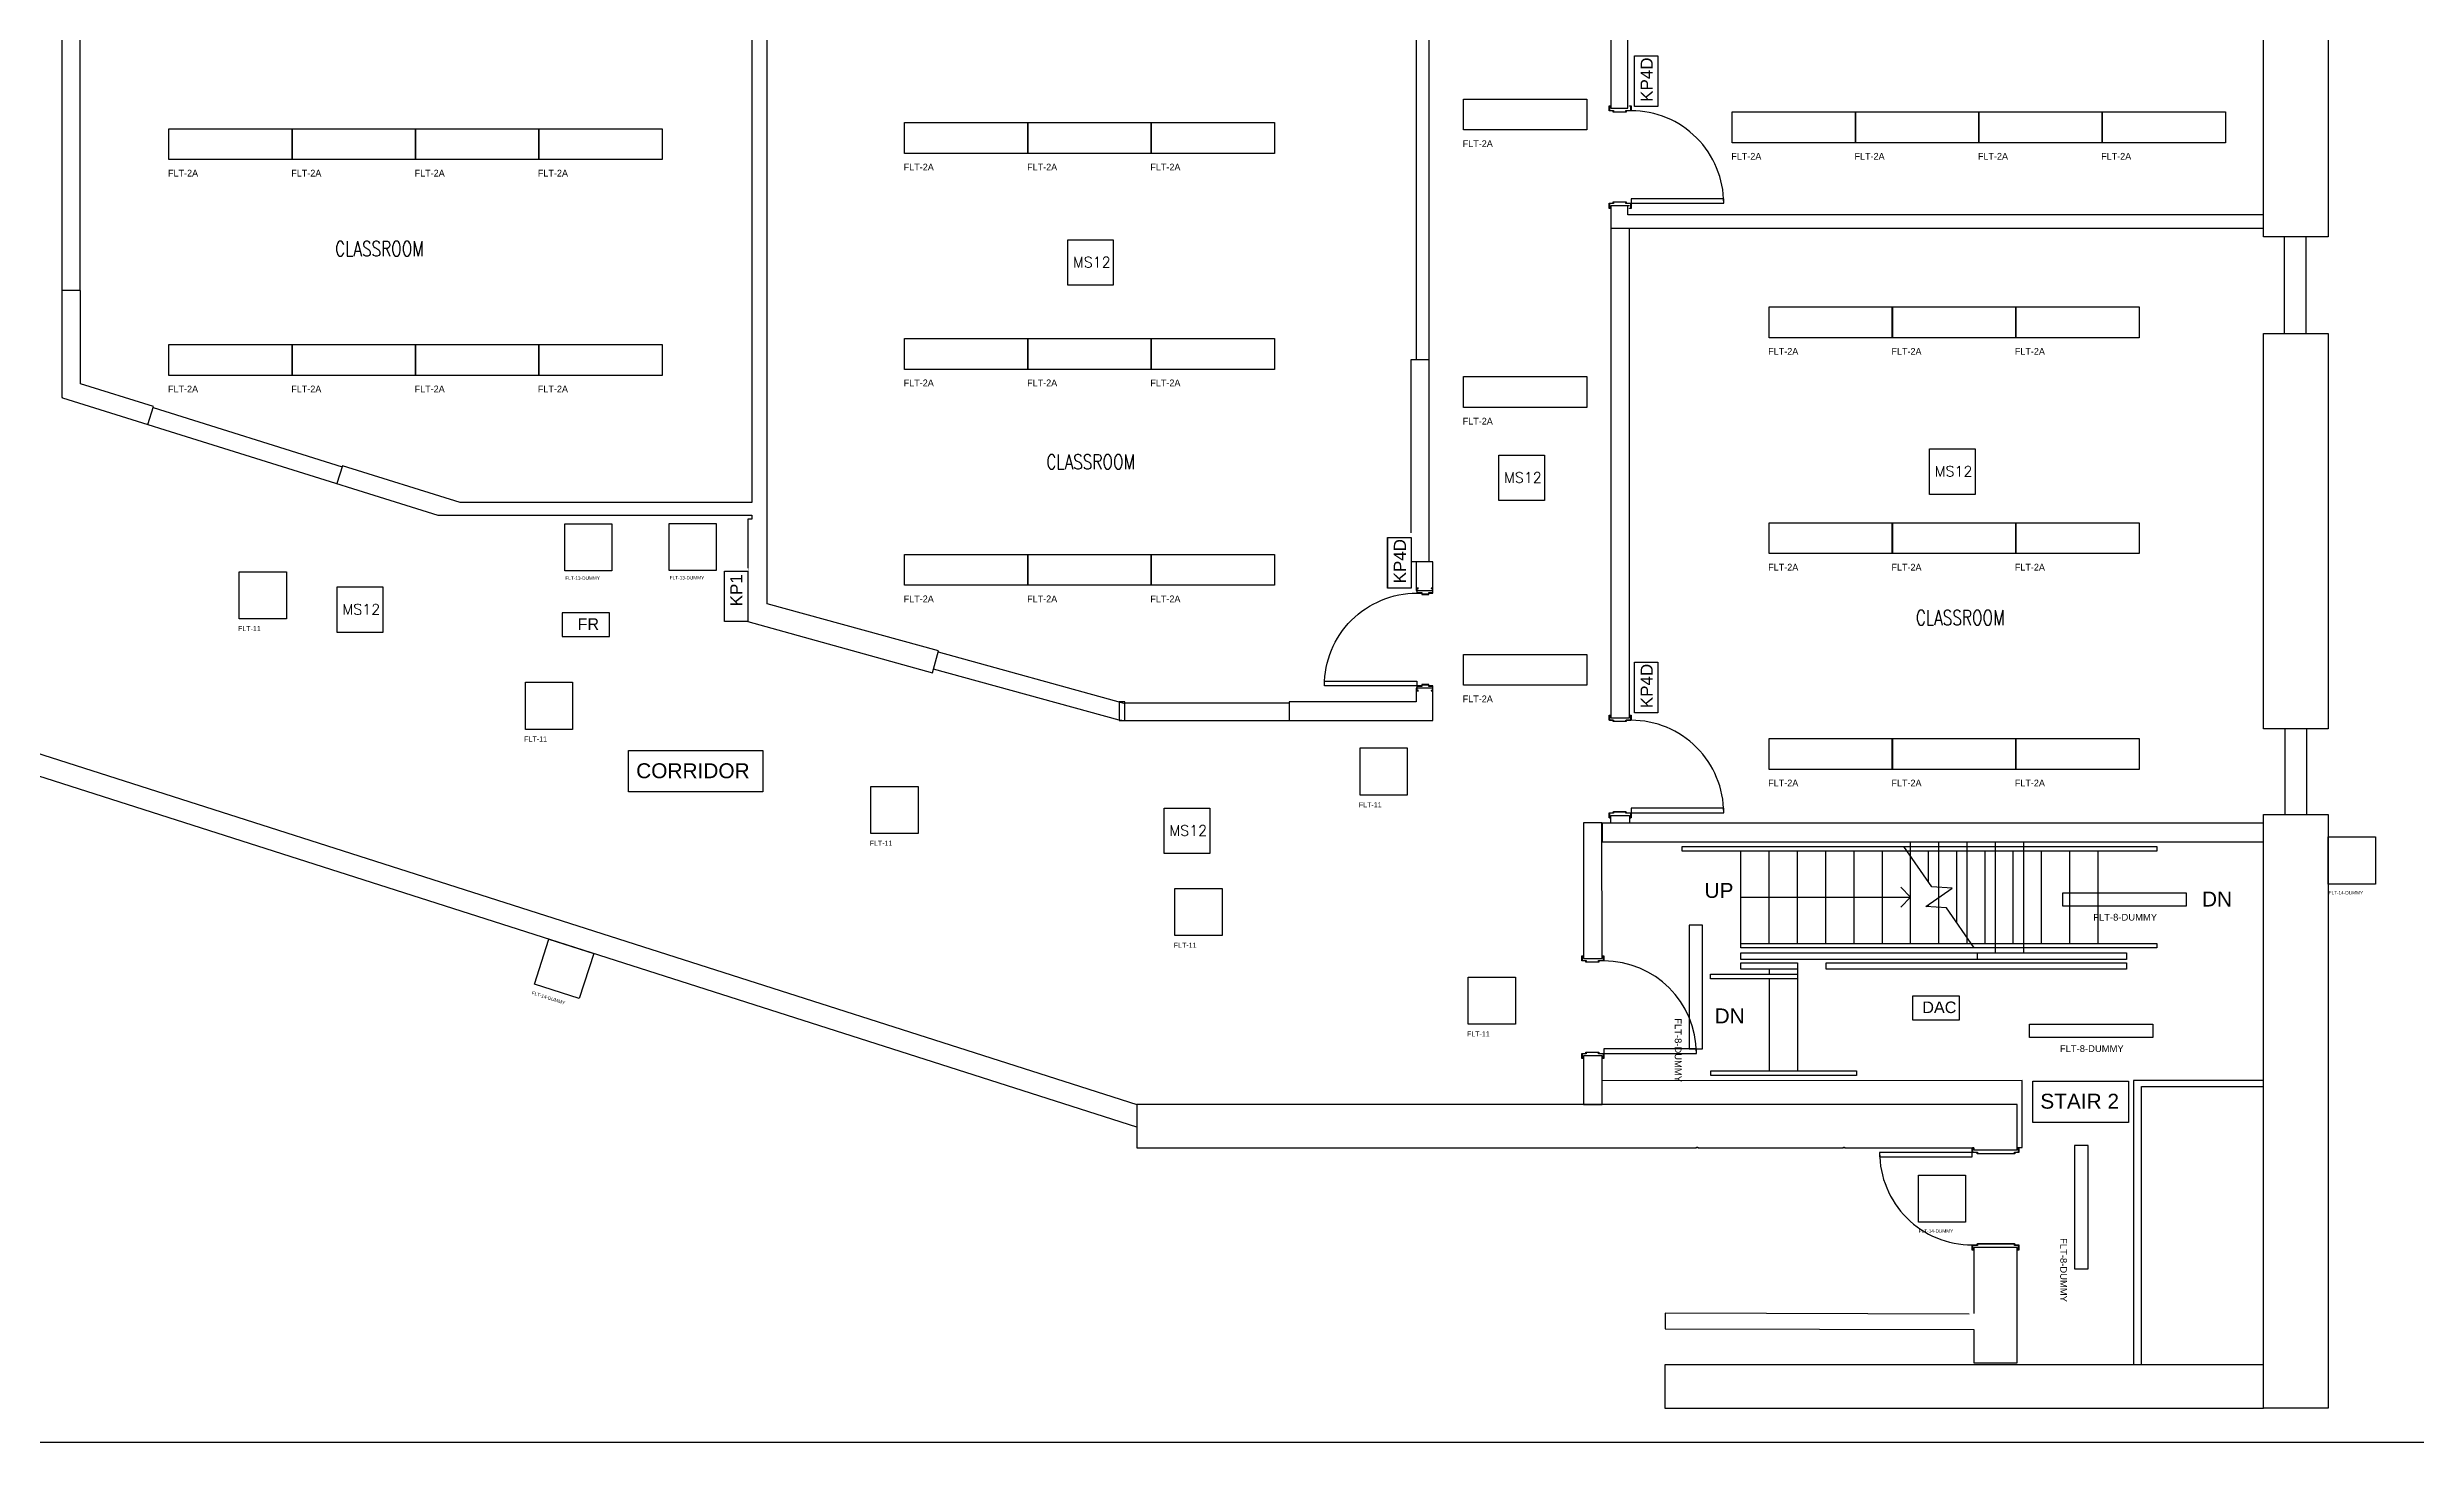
# Model space of a CAD drawing. Header units: feet. Extents: x 0 to 4382, y 0 to 3475.
# Drawn here: x 1939 to 3344, y 0 to 827 of the extents above; entities that cross this region are included whole.
import ezdxf
from ezdxf.enums import TextEntityAlignment as Align

# ---------------------------------------------------------------- set-up
doc = ezdxf.new("R2018")
doc.units = ezdxf.units.FT
doc.header["$MEASUREMENT"] = 0
doc.layers.get('0').update_dxf_attribs({"color": 255})
for name, color, linetype in [('FLT-FIXTURES', 3, 'Continuous'), ('FLT-NOTES', 7, 'Continuous'), ('FLT-PERIPHERALS', 6, 'Continuous')]:
    doc.layers.add(name, color=color, linetype=linetype)
doc.styles.add('A101 Floor Plan-Level 100$0$Arial', font='arial.ttf', dxfattribs={"height": 147.52994})
doc.styles.add('SC-TEXT', font='romans.shx', dxfattribs={"width": 0.75})
doc.styles.add('SIMPLEX', font='simplex.shx')
doc.styles.get("Standard").update_dxf_attribs({"font": 'arial.ttf'})
doc.styles.add('Style-Arial', font='arial.ttf')

# ---------------------------------------------------------------- blocks, each defined once
blk = doc.blocks.new('FLT-FR')
at = {"layer": 'FLT-FIXTURES', "insert": (9.1, 10.8), "char_height": 6.86, "attachment_point": 1, "bg_fill": 2}
blk.add_mtext('FR', dxfattribs=at)
at = {"layer": 'FLT-FIXTURES'}
blk.add_lwpolyline([(0, 0), (28, 0), (28, 14), (0, 14)], close=True, dxfattribs=at)
blk = doc.blocks.new('FLT-DAC')
at = {"layer": 'FLT-FIXTURES', "insert": (5.9, 10.8), "char_height": 6.86, "attachment_point": 1, "bg_fill": 2}
blk.add_mtext('DAC', dxfattribs=at)
at = {"layer": 'FLT-FIXTURES'}
blk.add_lwpolyline([(0, 0), (28, 0), (28, 14), (0, 14)], close=True, dxfattribs=at)
blk = doc.blocks.new('FLT-2A')
at = {"layer": 'FLT-FIXTURES'}
blk.add_lwpolyline([(0, 18.3), (73.2, 18.3), (73.2, 0), (0, 0)], close=True, dxfattribs=at)
at = {"style": 'Style-Arial', "flags": 12}
blk.add_attdef('FLT-2A', text='', height=4, dxfattribs=at).set_placement((-0.5, -6.1), align=Align.TOP_LEFT)
blk = doc.blocks.new('FLT-8-DUMMY')
at = {"layer": 'FLT-FIXTURES'}
blk.add_lwpolyline([(0, 0), (0, 8), (73.2, 8), (73.2, 0)], close=True, dxfattribs=at)
blk.add_attdef('FLT-8-DUMMY', (18.1, -8.5), '', height=4)
blk = doc.blocks.new('FLT-11')
at = {"layer": 'FLT-FIXTURES'}
blk.add_lwpolyline([(0, 28), (28, 28), (28, 0), (0, 0)], close=True, dxfattribs=at)
blk.add_attdef('FLT-11', (-0.7, -7.2), '', height=3)
blk = doc.blocks.new('FLT-13-DUMMY')
at = {"layer": 'FLT-FIXTURES'}
blk.add_lwpolyline([(0, 28), (28, 28), (28, 0), (0, 0)], close=True, dxfattribs=at)
blk.add_attdef('FLT-13-DUMMY', (0.4, -5.3), '', height=2)
blk = doc.blocks.new('FLT-14-DUMMY')
at = {"layer": 'FLT-FIXTURES'}
blk.add_lwpolyline([(0, 28), (28, 28), (28, 0), (0, 0)], close=True, dxfattribs=at)
blk.add_attdef('FLT-14-DUMMY', (0.2, -6.2), '', height=2)
blk = doc.blocks.new('FLT-MS12')
at = {"layer": 'FLT-PERIPHERALS'}
blk.add_lwpolyline([(0, 27), (27, 27), (27, 0), (0, 0)], close=True, dxfattribs=at)
at = {"layer": 'FLT-PERIPHERALS', "insert": (3.1, 16.8), "char_height": 6.21, "attachment_point": 1, "style": 'SIMPLEX'}
blk.add_mtext('MS12', dxfattribs=at)
blk = doc.blocks.new('FLT-KP1')
at = {"layer": 'FLT-PERIPHERALS', "lineweight": 30, "insert": (9.1, 10.5), "char_height": 7.2, "attachment_point": 1, "bg_fill": 2}
blk.add_mtext('KP1', dxfattribs=at)
at = {"layer": 'FLT-PERIPHERALS'}
blk.add_lwpolyline([(0, 14), (30, 14), (30, 0), (0, 0)], close=True, dxfattribs=at)
blk = doc.blocks.new('FLT-KP4D')
at = {"layer": 'FLT-PERIPHERALS', "lineweight": 30, "insert": (2.8, 10.3), "char_height": 7.2, "attachment_point": 1, "bg_fill": 2}
blk.add_mtext('KP4D', dxfattribs=at)
at = {"layer": 'FLT-PERIPHERALS'}
blk.add_lwpolyline([(0, 14), (30, 14), (30, 0), (0, 0)], close=True, dxfattribs=at)

msp = doc.modelspace()

# ---------------------------------------------------------------- linework, layer by layer
for p, q in [((2758.5, 1146.4), (2758.5, 522.4)), ((3253.6, 720), (2866.5, 720)), ((2861.2, 367.5), (3253.6, 367.5)), ((3044.3, 296.1), (3044.3, 356.4)), ((3061.1, 296.1), (3061.1, 356.4)), ((3077.9, 296.1), (3077.9, 356.4)), ((3094.7, 290.4), (3094.7, 356.4)), ((3111.5, 290.4), (3111.5, 356.4)), ((2960.3, 296.1), (2960.3, 350.8)), ((2977.1, 296.1), (2977.1, 350.8)), ((2993.9, 296.1), (2993.9, 350.8)), ((3010.7, 296.1), (3010.7, 350.8)), ((3027.5, 296.1), (3027.5, 350.8)), ((3054.8, 332.6), (3054.8, 350.8)), ((3071.6, 308.3), (3071.6, 350.8)), ((3088.4, 296.1), (3088.4, 350.8)), ((3105.2, 296.1), (3105.2, 350.8)), ((3122, 296.1), (3122, 350.8)), ((3138.8, 296.1), (3138.8, 350.8)), ((3155.6, 296.1), (3155.6, 350.8)), ((3038.4, 317.5), (3044.3, 323.4)), ((3054.8, 317.9), (3054.8, 319)), ((3084, 286.6), (3084, 290.4)), ((2960.3, 280.8), (2960.3, 277.8)), ((2960.3, 275.1), (2960.3, 220.5))]:
    msp.add_line(p, q)
for points in [[(3253.6, 1212), (3219, 1212), (3219, 1169.3), (2876.6, 1169.3), (2876.6, 1176.5), (2866.5, 1176.5), (2866.5, 791.4), (2876.6, 791.4), (2876.6, 979.8)], [(2751, 1026.4), (2751, 993.9), (2359.2, 993.9), (2359.2, 941.1), (2751, 941.1), (2751, 642.4)], [(1947.7, 999.7), (1947.7, 619.9), (1948.2, 619.9), (1948.1, 619.7), (2170.7, 550.1), (2356.9, 550.1), (2356.9, 547.7), (2354.6, 547.7), (2354.6, 486.9), (2464.1, 456.6), (2467.7, 469.5), (2366, 497.5), (2366, 941.1)], [(1947.7, 906.6), (1958.2, 906.6), (1958.2, 683.3), (1947.7, 683.3)], [(2866.5, 792.7), (2865.7, 792.7), (2865.7, 790.1), (2868.1, 790.1), (2868.1, 789.3), (2875.4, 789.3), (2875.4, 790.1), (2878.3, 790.1), (2878.3, 792.7), (2877.5, 792.7), (2877.5, 792.9), (2878.5, 792.9), (2878.5, 789.9), (2875.5, 789.9), (2875.5, 789.1), (2867.9, 789.1), (2867.9, 789.9), (2865.5, 789.9), (2865.5, 792.9), (2866.5, 792.9)], [(2933.4, 735), (2933.4, 737.7), (2878.5, 737.7), (2878.5, 732), (2877.5, 732), (2877.5, 732.2), (2878.3, 732.2), (2878.3, 734.8), (2875.4, 734.8), (2875.4, 735.6), (2868.1, 735.6), (2868.1, 734.8), (2865.7, 734.8), (2865.7, 732.2), (2866.5, 732.2)], [(2877.5, 733.5), (2866.5, 733.5), (2866.5, 429.9), (2877.5, 429.9), (2877.5, 720)], [(3253.6, 728.2), (2876.6, 728.2), (2876.6, 733.5)], [(3266, 657.7), (3266, 715.2)], [(3278.8, 715.2), (3278.8, 657.7)], [(1998.6, 603.9), (2001.9, 614.4), (1958.7, 627.9), (1958.7, 683.3)], [(2752.4, 506.8), (2751.4, 506.8), (2751.4, 503.8), (2754.3, 503.8), (2754.3, 503), (2758.4, 503), (2758.4, 503.8), (2760.8, 503.8), (2760.8, 522.4), (2748, 522.4), (2748, 642.4), (2758.5, 642.4)], [(2001.7, 613.9), (2113.8, 578.8)], [(2585.2, 187.1), (1914.2, 401.6), (1779.6, 580.7)], [(1789.9, 588.4), (1922.1, 412.5), (2585.2, 200.6)], [(2751, 522.4), (2751, 505.3), (2760.8, 505.3)], [(2760.8, 506.8), (2759.8, 506.8), (2759.8, 506.6), (2760.6, 506.6), (2760.6, 504), (2758.2, 504), (2758.2, 503.2), (2754.5, 503.2), (2754.5, 504), (2751.6, 504), (2751.6, 506.6), (2752.4, 506.6)], [(2467.5, 469), (2577.5, 438.6), (2577.9, 438.6), (2578.1, 438.8), (2675.7, 438.8)], [(2576.3, 428.3), (2574.7, 428.5), (2464.7, 458.8)], [(2696.5, 448.9), (2696.5, 451.6), (2751.4, 451.6), (2751.4, 445.9), (2752.4, 445.9)], [(2760.8, 447.4), (2751, 447.4), (2751, 439.3), (2675.7, 439.3), (2675.7, 428.3)], [(2752.4, 446.1), (2751.6, 446.1), (2751.6, 448.7), (2754.5, 448.7), (2754.5, 449.5), (2758.2, 449.5), (2758.2, 448.7), (2760.6, 448.7), (2760.6, 446.1), (2759.8, 446.1), (2759.8, 445.9), (2760.8, 445.9)], [(2877.5, 431.4), (2878.5, 431.4), (2878.5, 428.4), (2875.5, 428.4), (2875.5, 427.6), (2867.9, 427.6), (2867.9, 428.4), (2865.5, 428.4), (2865.5, 431.4), (2866.5, 431.4)], [(2866.5, 431.2), (2865.7, 431.2), (2865.7, 428.5), (2868.1, 428.5), (2868.1, 427.8), (2875.4, 427.8), (2875.4, 428.5), (2878.3, 428.5), (2878.3, 431.2), (2877.5, 431.2)], [(3266.4, 372.5), (3266.4, 423.4)], [(3279.2, 423.4), (3279.2, 372.5)], [(2861.3, 367.5), (2861.3, 356.4), (3253.6, 356.4)], [(2877.5, 370.6), (2878.3, 370.6), (2878.3, 373.3), (2875.4, 373.3), (2875.4, 374.1), (2868.1, 374.1), (2868.1, 373.3), (2865.7, 373.3), (2865.7, 370.6), (2866.5, 370.6)], [(2866.5, 367.5), (2866.5, 372), (2877.5, 372), (2877.5, 367.5)], [(2933.4, 373.5), (2933.4, 376.2), (2878.5, 376.2), (2878.5, 370.5), (2877.5, 370.5)], [(3081.9, 293.4), (3065.5, 317.2), (3053.3, 318), (3069, 328.9), (3056.8, 329.7), (3040.3, 353.5)], [(2861.3, 288.7), (2862.3, 288.7), (2862.3, 285.7), (2859.3, 285.7), (2859.3, 284.9), (2851.7, 284.9), (2851.7, 285.7), (2849.3, 285.7), (2849.3, 288.7), (2850.3, 288.7)], [(2850.3, 288.5), (2849.5, 288.5), (2849.5, 285.9), (2851.9, 285.9), (2851.9, 285.1), (2859.1, 285.1), (2859.1, 285.9), (2862.1, 285.9), (2862.1, 288.5), (2861.3, 288.5)], [(2977.1, 275.1), (2925.5, 275.1), (2925.5, 277.8), (2977.1, 277.8)], [(2850.3, 227.8), (2849.3, 227.8), (2849.3, 230.8), (2851.7, 230.8), (2851.7, 231.6), (2859.4, 231.6), (2859.4, 230.8), (2917.2, 230.8), (2917.2, 233.5), (2862.3, 233.5), (2862.3, 227.8), (2861.3, 227.8)], [(2861.3, 228), (2862.1, 228), (2862.1, 230.6), (2859.2, 230.6), (2859.2, 231.4), (2851.9, 231.4), (2851.9, 230.6), (2849.5, 230.6), (2849.5, 228), (2850.3, 228)], [(3107.4, 175.1), (3110.4, 175.1), (3110.4, 214.8), (2861.4, 214.6)], [(3181.2, 46.1), (3181.2, 211.3), (3253.6, 211.3)], [(3025.9, 172.1), (3025.9, 169.4), (3080.8, 169.4), (3080.8, 174.9)], [(3081.8, 174.9), (3081, 174.9), (3081, 172.2), (3083.9, 172.2), (3083.9, 171.5), (3105.8, 171.5), (3105.8, 172.2), (3108.2, 172.2), (3108.2, 174.9), (3107.4, 174.9)], [(3079, 76.1), (2898.6, 76.7), (2898.6, 67.5), (3081.8, 67), (3081.8, 47.3), (3107.4, 47.3), (3107.4, 115.7), (3081.8, 115.7), (3081.8, 76.5)], [(3081.8, 114.2), (3080.8, 114.2), (3080.8, 117.2)], [(3107.4, 114.3), (3108.2, 114.3), (3108.2, 117), (3105.8, 117), (3105.8, 117.8), (3083.9, 117.8), (3083.9, 117), (3081, 117), (3081, 114.3), (3081.8, 114.3)]]:
    msp.add_lwpolyline(points)
for points in [[(1980.5, 1034.8), (1981.3, 1034.3), (1984.3, 1039.2), (2030.8, 1010.1), (2029.4, 1007.8, 0.414214), (2012, 1083.4), (2009.5, 1085), (2009, 1084.3), (2004.2, 1087.4), (2004.6, 1088.1), (2002.5, 1089.3), (2004.1, 1091.9), (2004.9, 1091.4), (2004.1, 1090.1), (2011.9, 1085.2), (2025.6, 1107.1), (2356.9, 1107.1), (2356.9, 557.5), (2183.9, 557.5), (2114, 579.4), (2110.7, 568.8)], [(2866.5, 732), (2865.5, 732), (2865.5, 735), (2867.9, 735), (2867.9, 735.8), (2875.5, 735.8), (2875.5, 735), (2933.4, 735, 0.414214), (2878.5, 789.9)], [(2578.1, 428.3), (2578.1, 439.3), (2574.8, 439.3), (2574.8, 428.3), (2760.8, 428.3), (2760.8, 448.9), (2758.4, 448.9), (2758.4, 449.7), (2754.3, 449.7), (2754.3, 448.9), (2696.5, 448.9, -0.414214), (2751.4, 503.8)], [(2866.5, 370.5), (2865.5, 370.5), (2865.5, 373.5), (2867.9, 373.5), (2867.9, 374.2), (2875.5, 374.2), (2875.5, 373.5), (2933.4, 373.5, 0.414214), (2878.5, 428.4)], [(3108.4, 175.1), (3108.4, 172.1), (3106, 172.1), (3106, 171.3), (3083.8, 171.3), (3083.8, 172.1), (3025.9, 172.1, 0.414214), (3080.8, 117.2), (3083.8, 117.2), (3083.8, 117.9), (3106, 117.9), (3106, 117.2), (3108.4, 117.2), (3108.4, 114.2), (3107.4, 114.2)]]:
    msp.add_lwpolyline(points, format="xyb")
for points in [[(3253.6, 888.1), (3292, 888.1), (3292, 715.2), (3253.6, 715.2)], [(3253.6, 657.7), (3292, 657.7), (3292, 423.4), (3253.6, 423.4)], [(2850.3, 287.2), (2861.3, 287.2), (2861.2, 367.5), (2850.2, 367.5)], [(3253.6, 372.5), (3292, 372.5), (3292, 20.4), (3253.6, 20.4)], [(3190.4, 350.8), (2908.7, 350.8), (2908.7, 353.5), (3190.4, 353.5)], [(2943.5, 290.4), (3172.4, 290.4), (3172.4, 286.6), (2943.5, 286.6)], [(3172.4, 280.8), (2994.1, 280.8), (2994.1, 284.6), (3172.4, 284.6)], [(2850.3, 200.6), (2861.4, 200.6), (2861.3, 229.3), (2850.3, 229.3)], [(2925.7, 220.5), (3012.1, 220.5), (3012.1, 217.8), (2925.7, 217.8)], [(2585.2, 200.6), (2585.2, 174.9), (2917.3, 174.9), (2917.3, 175.3), (2918.1, 175.3), (2918.1, 174.9), (3004.4, 174.9), (3004.4, 175.3), (3005.1, 175.3), (3005.1, 174.9), (3081.8, 174.9), (3081.8, 173.6), (3107.4, 173.6), (3107.4, 200.6)], [(3253.6, 46.1), (2898.4, 46.1), (2898.4, 20.4), (3253.6, 20.4)]]:
    msp.add_lwpolyline(points, close=True)
msp.add_arc((2862.3, 230.8), 54.9, 0.0398, 90.0398)

# ---------------------------------------------------------------- block references
at = {"layer": 'FLT-FIXTURES'}
ref = msp.add_blockref('FLT-2A', (2779, 778.5), dxfattribs=at)
lines = msp.add_mtext('FLT-2A', dxfattribs={"layer": '0', "insert": (2778.6, 772.4), "char_height": 4, "attachment_point": 1, "style": 'Style-Arial'})
ref.add_attrib('FLT-2A', '', (2778.6, 772.4)).embed_mtext(lines)
ref = msp.add_blockref('FLT-2A', (2938.4, 770.9), dxfattribs=at)
lines = msp.add_mtext('FLT-2A', dxfattribs={"layer": '0', "insert": (2937.9, 764.9), "char_height": 4, "attachment_point": 1, "style": 'Style-Arial'})
ref.add_attrib('FLT-2A', '', (2937.9, 764.9)).embed_mtext(lines)
ref = msp.add_blockref('FLT-2A', (3011.5, 770.9), dxfattribs=at)
lines = msp.add_mtext('FLT-2A', dxfattribs={"layer": '0', "insert": (3011, 764.9), "char_height": 4, "attachment_point": 1, "style": 'Style-Arial'})
ref.add_attrib('FLT-2A', '', (3011, 764.9)).embed_mtext(lines)
ref = msp.add_blockref('FLT-2A', (3084.7, 770.9), dxfattribs=at)
lines = msp.add_mtext('FLT-2A', dxfattribs={"layer": '0', "insert": (3084.2, 764.9), "char_height": 4, "attachment_point": 1, "style": 'Style-Arial'})
ref.add_attrib('FLT-2A', '', (3084.2, 764.9)).embed_mtext(lines)
ref = msp.add_blockref('FLT-2A', (3157.8, 770.9), dxfattribs=at)
lines = msp.add_mtext('FLT-2A', dxfattribs={"layer": '0', "insert": (3157.3, 764.9), "char_height": 4, "attachment_point": 1, "style": 'Style-Arial'})
ref.add_attrib('FLT-2A', '', (3157.3, 764.9)).embed_mtext(lines)
ref = msp.add_blockref('FLT-2A', (2011, 760.9), dxfattribs=at)
lines = msp.add_mtext('FLT-2A', dxfattribs={"layer": '0', "insert": (2010.6, 754.9), "char_height": 4, "attachment_point": 1, "style": 'Style-Arial'})
ref.add_attrib('FLT-2A', '', (2010.6, 754.9)).embed_mtext(lines)
ref = msp.add_blockref('FLT-2A', (2084.2, 760.9), dxfattribs=at)
lines = msp.add_mtext('FLT-2A', dxfattribs={"layer": '0', "insert": (2083.7, 754.9), "char_height": 4, "attachment_point": 1, "style": 'Style-Arial'})
ref.add_attrib('FLT-2A', '', (2083.7, 754.9)).embed_mtext(lines)
ref = msp.add_blockref('FLT-2A', (2157.3, 760.9), dxfattribs=at)
lines = msp.add_mtext('FLT-2A', dxfattribs={"layer": '0', "insert": (2156.9, 754.9), "char_height": 4, "attachment_point": 1, "style": 'Style-Arial'})
ref.add_attrib('FLT-2A', '', (2156.9, 754.9)).embed_mtext(lines)
ref = msp.add_blockref('FLT-2A', (2230.5, 760.9), dxfattribs=at)
lines = msp.add_mtext('FLT-2A', dxfattribs={"layer": '0', "insert": (2230, 754.9), "char_height": 4, "attachment_point": 1, "style": 'Style-Arial'})
ref.add_attrib('FLT-2A', '', (2230, 754.9)).embed_mtext(lines)
ref = msp.add_blockref('FLT-2A', (2447.5, 764.6), dxfattribs=at)
lines = msp.add_mtext('FLT-2A', dxfattribs={"layer": '0', "insert": (2447, 758.5), "char_height": 4, "attachment_point": 1, "style": 'Style-Arial'})
ref.add_attrib('FLT-2A', '', (2447, 758.5)).embed_mtext(lines)
ref = msp.add_blockref('FLT-2A', (2520.6, 764.6), dxfattribs=at)
lines = msp.add_mtext('FLT-2A', dxfattribs={"layer": '0', "insert": (2520.2, 758.5), "char_height": 4, "attachment_point": 1, "style": 'Style-Arial'})
ref.add_attrib('FLT-2A', '', (2520.2, 758.5)).embed_mtext(lines)
ref = msp.add_blockref('FLT-2A', (2593.8, 764.6), dxfattribs=at)
lines = msp.add_mtext('FLT-2A', dxfattribs={"layer": '0', "insert": (2593.3, 758.5), "char_height": 4, "attachment_point": 1, "style": 'Style-Arial'})
ref.add_attrib('FLT-2A', '', (2593.3, 758.5)).embed_mtext(lines)
ref = msp.add_blockref('FLT-2A', (2960.3, 655.3), dxfattribs=at)
lines = msp.add_mtext('FLT-2A', dxfattribs={"layer": '0', "insert": (2959.8, 649.2), "char_height": 4, "attachment_point": 1, "style": 'Style-Arial'})
ref.add_attrib('FLT-2A', '', (2959.8, 649.2)).embed_mtext(lines)
ref = msp.add_blockref('FLT-2A', (3033.4, 655.3), dxfattribs=at)
lines = msp.add_mtext('FLT-2A', dxfattribs={"layer": '0', "insert": (3032.9, 649.2), "char_height": 4, "attachment_point": 1, "style": 'Style-Arial'})
ref.add_attrib('FLT-2A', '', (3032.9, 649.2)).embed_mtext(lines)
ref = msp.add_blockref('FLT-2A', (3106.6, 655.3), dxfattribs=at)
lines = msp.add_mtext('FLT-2A', dxfattribs={"layer": '0', "insert": (3106.1, 649.2), "char_height": 4, "attachment_point": 1, "style": 'Style-Arial'})
ref.add_attrib('FLT-2A', '', (3106.1, 649.2)).embed_mtext(lines)
ref = msp.add_blockref('FLT-2A', (2011, 632.9), dxfattribs=at)
lines = msp.add_mtext('FLT-2A', dxfattribs={"layer": '0', "insert": (2010.6, 626.9), "char_height": 4, "attachment_point": 1, "style": 'Style-Arial'})
ref.add_attrib('FLT-2A', '', (2010.6, 626.9)).embed_mtext(lines)
ref = msp.add_blockref('FLT-2A', (2084.2, 632.9), dxfattribs=at)
lines = msp.add_mtext('FLT-2A', dxfattribs={"layer": '0', "insert": (2083.7, 626.9), "char_height": 4, "attachment_point": 1, "style": 'Style-Arial'})
ref.add_attrib('FLT-2A', '', (2083.7, 626.9)).embed_mtext(lines)
ref = msp.add_blockref('FLT-2A', (2157.3, 632.9), dxfattribs=at)
lines = msp.add_mtext('FLT-2A', dxfattribs={"layer": '0', "insert": (2156.9, 626.9), "char_height": 4, "attachment_point": 1, "style": 'Style-Arial'})
ref.add_attrib('FLT-2A', '', (2156.9, 626.9)).embed_mtext(lines)
ref = msp.add_blockref('FLT-2A', (2230.5, 632.9), dxfattribs=at)
lines = msp.add_mtext('FLT-2A', dxfattribs={"layer": '0', "insert": (2230, 626.9), "char_height": 4, "attachment_point": 1, "style": 'Style-Arial'})
ref.add_attrib('FLT-2A', '', (2230, 626.9)).embed_mtext(lines)
ref = msp.add_blockref('FLT-2A', (2447.5, 636.5), dxfattribs=at)
lines = msp.add_mtext('FLT-2A', dxfattribs={"layer": '0', "insert": (2447, 630.5), "char_height": 4, "attachment_point": 1, "style": 'Style-Arial'})
ref.add_attrib('FLT-2A', '', (2447, 630.5)).embed_mtext(lines)
ref = msp.add_blockref('FLT-2A', (2520.6, 636.5), dxfattribs=at)
lines = msp.add_mtext('FLT-2A', dxfattribs={"layer": '0', "insert": (2520.2, 630.5), "char_height": 4, "attachment_point": 1, "style": 'Style-Arial'})
ref.add_attrib('FLT-2A', '', (2520.2, 630.5)).embed_mtext(lines)
ref = msp.add_blockref('FLT-2A', (2593.8, 636.5), dxfattribs=at)
lines = msp.add_mtext('FLT-2A', dxfattribs={"layer": '0', "insert": (2593.3, 630.5), "char_height": 4, "attachment_point": 1, "style": 'Style-Arial'})
ref.add_attrib('FLT-2A', '', (2593.3, 630.5)).embed_mtext(lines)
ref = msp.add_blockref('FLT-2A', (2779, 613.9), dxfattribs=at)
lines = msp.add_mtext('FLT-2A', dxfattribs={"layer": '0', "insert": (2778.6, 607.8), "char_height": 4, "attachment_point": 1, "style": 'Style-Arial'})
ref.add_attrib('FLT-2A', '', (2778.6, 607.8)).embed_mtext(lines)
for name, p, values in [('FLT-13-DUMMY', (2245.9, 517), {'FLT-13-DUMMY': 'FLT-13-DUMMY'}), ('FLT-13-DUMMY', (2307.8, 517.2), {'FLT-13-DUMMY': 'FLT-13-DUMMY'}), ('FLT-11', (2052.8, 488.5), {'FLT-11': 'FLT-11'}), ('FLT-11', (2222.6, 423), {'FLT-11': 'FLT-11'}), ('FLT-11', (2717.7, 384), {'FLT-11': 'FLT-11'}), ('FLT-11', (2427.5, 361.2), {'FLT-11': 'FLT-11'}), ('FLT-14-DUMMY', (3292, 331.3), {'FLT-14-DUMMY': 'FLT-14-DUMMY'}), ('FLT-11', (2607.9, 300.7), {'FLT-11': 'FLT-11'}), ('FLT-8-DUMMY', (3134.5, 318.1), {'FLT-8-DUMMY': 'FLT-8-DUMMY'}), ('FLT-11', (2781.8, 248.1), {'FLT-11': 'FLT-11'}), ('FLT-8-DUMMY', (3114.7, 240.2), {'FLT-8-DUMMY': 'FLT-8-DUMMY'}), ('FLT-14-DUMMY', (3048.9, 130.7), {'FLT-14-DUMMY': 'FLT-14-DUMMY'})]:
    msp.add_blockref(name, p, dxfattribs=at).add_auto_attribs(values)
ref = msp.add_blockref('FLT-2A', (2960.3, 527.3), dxfattribs=at)
lines = msp.add_mtext('FLT-2A', dxfattribs={"layer": '0', "insert": (2959.8, 521.2), "char_height": 4, "attachment_point": 1, "style": 'Style-Arial'})
ref.add_attrib('FLT-2A', '', (2959.8, 521.2)).embed_mtext(lines)
ref = msp.add_blockref('FLT-2A', (3033.4, 527.3), dxfattribs=at)
lines = msp.add_mtext('FLT-2A', dxfattribs={"layer": '0', "insert": (3032.9, 521.2), "char_height": 4, "attachment_point": 1, "style": 'Style-Arial'})
ref.add_attrib('FLT-2A', '', (3032.9, 521.2)).embed_mtext(lines)
ref = msp.add_blockref('FLT-2A', (3106.6, 527.3), dxfattribs=at)
lines = msp.add_mtext('FLT-2A', dxfattribs={"layer": '0', "insert": (3106.1, 521.2), "char_height": 4, "attachment_point": 1, "style": 'Style-Arial'})
ref.add_attrib('FLT-2A', '', (3106.1, 521.2)).embed_mtext(lines)
ref = msp.add_blockref('FLT-2A', (2447.5, 508.5), dxfattribs=at)
lines = msp.add_mtext('FLT-2A', dxfattribs={"layer": '0', "insert": (2447, 502.4), "char_height": 4, "attachment_point": 1, "style": 'Style-Arial'})
ref.add_attrib('FLT-2A', '', (2447, 502.4)).embed_mtext(lines)
ref = msp.add_blockref('FLT-2A', (2520.6, 508.5), dxfattribs=at)
lines = msp.add_mtext('FLT-2A', dxfattribs={"layer": '0', "insert": (2520.2, 502.4), "char_height": 4, "attachment_point": 1, "style": 'Style-Arial'})
ref.add_attrib('FLT-2A', '', (2520.2, 502.4)).embed_mtext(lines)
ref = msp.add_blockref('FLT-2A', (2593.8, 508.5), dxfattribs=at)
lines = msp.add_mtext('FLT-2A', dxfattribs={"layer": '0', "insert": (2593.3, 502.4), "char_height": 4, "attachment_point": 1, "style": 'Style-Arial'})
ref.add_attrib('FLT-2A', '', (2593.3, 502.4)).embed_mtext(lines)
ref = msp.add_blockref('FLT-2A', (2779, 449.2), dxfattribs=at)
lines = msp.add_mtext('FLT-2A', dxfattribs={"layer": '0', "insert": (2778.6, 443.1), "char_height": 4, "attachment_point": 1, "style": 'Style-Arial'})
ref.add_attrib('FLT-2A', '', (2778.6, 443.1)).embed_mtext(lines)
ref = msp.add_blockref('FLT-2A', (2960.3, 399.3), dxfattribs=at)
lines = msp.add_mtext('FLT-2A', dxfattribs={"layer": '0', "insert": (2959.8, 393.2), "char_height": 4, "attachment_point": 1, "style": 'Style-Arial'})
ref.add_attrib('FLT-2A', '', (2959.8, 393.2)).embed_mtext(lines)
ref = msp.add_blockref('FLT-2A', (3033.4, 399.3), dxfattribs=at)
lines = msp.add_mtext('FLT-2A', dxfattribs={"layer": '0', "insert": (3032.9, 393.2), "char_height": 4, "attachment_point": 1, "style": 'Style-Arial'})
ref.add_attrib('FLT-2A', '', (3032.9, 393.2)).embed_mtext(lines)
ref = msp.add_blockref('FLT-2A', (3106.6, 399.3), dxfattribs=at)
lines = msp.add_mtext('FLT-2A', dxfattribs={"layer": '0', "insert": (3106.1, 393.2), "char_height": 4, "attachment_point": 1, "style": 'Style-Arial'})
ref.add_attrib('FLT-2A', '', (3106.1, 393.2)).embed_mtext(lines)
at = {"layer": 'FLT-FIXTURES', "rotation": 342.2776078242124}
msp.add_blockref('FLT-14-DUMMY', (2227.9, 271.9), dxfattribs=at).add_auto_attribs({'FLT-14-DUMMY': 'FLT-14-DUMMY'})
at = {"layer": 'FLT-FIXTURES'}
ref = msp.add_blockref('FLT-8-DUMMY', (3141.5, 103.1), dxfattribs=dict(at, xscale=-1, rotation=270))
ref.add_attrib('FLT-8-DUMMY', 'FLT-8-DUMMY', (3133, 121.3), dxfattribs={"layer": '0', "height": 4, "rotation": 270})
at = {"layer": 'FLT-PERIPHERALS'}
for p in [(2544.3, 686.4), (2800, 558.7), (3055.5, 562.4), (2111, 480.5), (2601.5, 349.3)]:
    msp.add_blockref('FLT-MS12', p, dxfattribs=at)

# ---------------------------------------------------------------- texts
at = {"insert": (3217.1, 326.8), "char_height": 8.85, "width": 21.268, "attachment_point": 1, "line_spacing_factor": 0.938532, "style": 'A101 Floor Plan-Level 100$0$Arial', "bg_fill": 3, "box_fill_scale": 1.25, "bg_fill_color": 7, "bg_fill_transparency": 0}
msp.add_mtext('DN', dxfattribs=at)
at = {"layer": 'FLT-NOTES', "char_height": 8.85, "attachment_point": 1, "line_spacing_factor": 0.938532, "style": 'A101 Floor Plan-Level 100$0$Arial', "bg_fill": 3, "box_fill_scale": 1.25, "bg_fill_color": 7, "bg_fill_transparency": 0}
for s, insert, width in [('UP', (2922, 331.9), 20.437), ('DN', (2928, 257.5), 21.268)]:
    msp.add_mtext(s, dxfattribs=dict(at, insert=insert, width=width))

# ---------------------------------------------------------------- next in the draw order: linework, layer by layer
msp.add_lwpolyline([(0, 3475), (4381.8, 3475), (4381.8, 0), (0, 0)], close=True)
for points in [[(2943.5, 296.1), (3190.4, 296.1), (3190.4, 293.4), (2943.5, 293.4), (2943.5, 350.8)], [(2943.5, 323.4), (3044.3, 323.4), (3038.4, 329.4)], [(2977.1, 280.8), (2943.5, 280.8), (2943.5, 284.6), (2977.1, 284.6), (2977.1, 220.5)]]:
    msp.add_lwpolyline(points)

# ---------------------------------------------------------------- next in the draw order: block references
at = {"layer": 'FLT-FIXTURES'}
ref = msp.add_blockref('FLT-8-DUMMY', (2912.9, 233.6), dxfattribs=dict(at, xscale=-1, rotation=270))
ref.add_attrib('FLT-8-DUMMY', 'FLT-8-DUMMY', (2904.4, 251.7), dxfattribs={"layer": '0', "height": 4, "rotation": 270})

# ---------------------------------------------------------------- next in the draw order: block references
for name, p in [('FLT-FR', (2244.4, 478.1)), ('FLT-DAC', (3045.3, 250.8))]:
    msp.add_blockref(name, p, dxfattribs=at)
at = {"layer": 'FLT-PERIPHERALS', "rotation": 90}
for name, p in [('FLT-KP4D', (2894.4, 792.4)), ('FLT-KP4D', (2748, 506.8)), ('FLT-KP1', (2354.6, 486.9)), ('FLT-KP4D', (2894.4, 432.8))]:
    msp.add_blockref(name, p, dxfattribs=at)

# ---------------------------------------------------------------- next in the draw order: texts
at = {"layer": 'FLT-NOTES', "char_height": 8.85, "attachment_point": 1, "line_spacing_factor": 0.938532, "bg_fill": 3, "box_fill_scale": 1.25, "bg_fill_color": 7, "bg_fill_transparency": 0}
for s, insert, width, style in [('CLASSROOM', (2109.7, 712.5), 84.222, 'SC-TEXT'), ('CLASSROOM', (2531.6, 586.1), 84.222, 'SC-TEXT'), ('CLASSROOM', (3047.4, 493.7), 84.222, 'SC-TEXT'), ('CORRIDOR', (2288.3, 402.9), 48.05, 'A101 Floor Plan-Level 100$0$Arial'), ('STAIR 2', (3121.2, 206.9), 48.05, 'A101 Floor Plan-Level 100$0$Arial')]:
    msp.add_mtext(s, dxfattribs=dict(at, insert=insert, width=width, style=style))

# ---------------------------------------------------------------- next in the draw order: linework, layer by layer
msp.add_lwpolyline([(3253.6, 214.8), (3176.4, 214.8), (3176.4, 46.1)])
at = {"layer": 'FLT-NOTES'}
for points in [[(2283.7, 410.4), (2363.4, 410.4), (2363.4, 385.9), (2283.7, 385.9)], [(3116.7, 214.4), (3173.5, 214.4), (3173.5, 189.9), (3116.7, 189.9)]]:
    msp.add_lwpolyline(points, close=True, dxfattribs=at)

doc.saveas('drawing.dxf')
